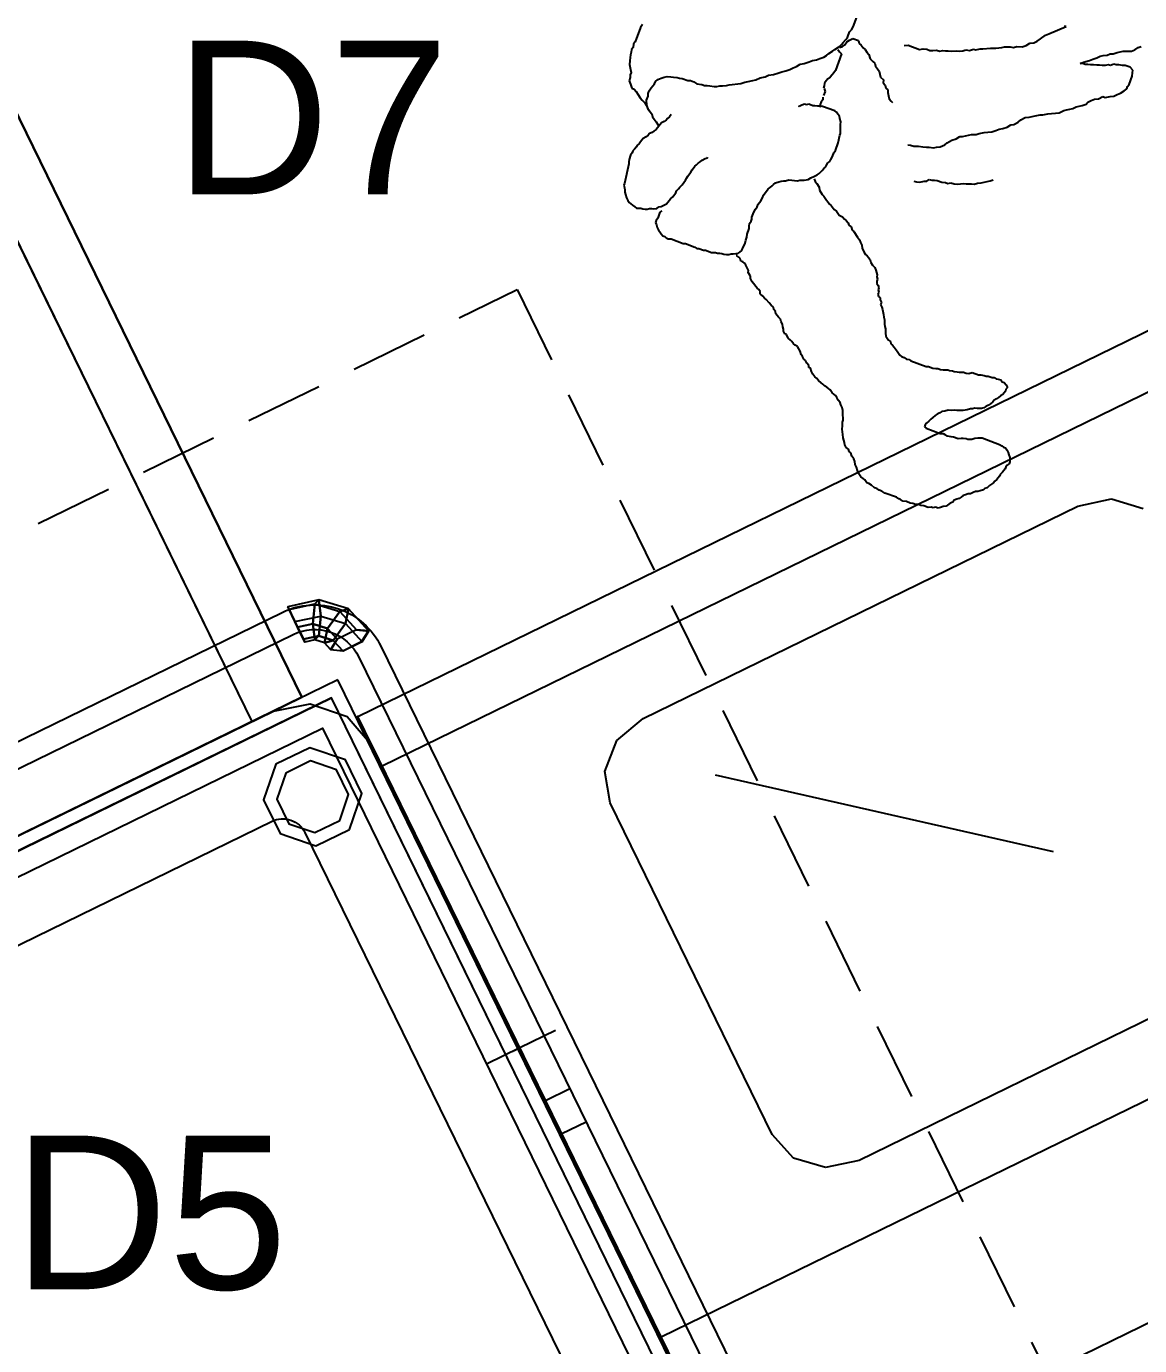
# Model space of a CAD drawing. Header units: millimetres. Extents: x 9159 to 17971, y 10368 to 13314.
# Drawn here: x 14024.6 to 14115, y 11814.9 to 11922.2 of the extents above; entities that cross this region are included whole.
import ezdxf
from ezdxf.enums import TextEntityAlignment as Align

# ---------------------------------------------------------------- set-up
doc = ezdxf.new("R2010")
doc.units = ezdxf.units.MM
doc.header["$LTSCALE"] = 5
doc.linetypes.add('DASHED', pattern=[19.05, 12.7, -6.35])
for name, color, linetype in [('200-EquipBorder-2d', 9, 'Continuous'), ('200-EquipID-2d', 7, 'Continuous'), ('200-EquipInternal-2d', 252, 'Continuous'), ('200-EquipSteel-3d', 9, 'Continuous'), ('600-User-2D', 7, 'Continuous')]:
    doc.layers.add(name, color=color, linetype=linetype)
doc.layers.add('200-InsPoint-3D', color=3, linetype='Continuous', plot=False)
doc.layers.add('fusya-hatch', color=230, linetype='Continuous', lineweight=0)
doc.styles.add('Arial', font='arial.ttf')
doc.styles.add('ROMANS', font='micross.ttf')

# ---------------------------------------------------------------- blocks, each defined once
blk = doc.blocks.new('NHT8')
at = {"layer": '200-EquipBorder-2d'}
blk.add_lwpolyline([(606.9, -756), (58.1, -756), (28.8, -748.2), (6.3, -725.7), (-1.5, -696.4), (-1.5, 0), (666.5, 0), (666.5, -696.4), (658.7, -725.7), (636.2, -748.2)], close=True, dxfattribs=at)
at = {"layer": '200-EquipInternal-2d'}
for p, q in [((-23.5, -344.2), (-1.5, -344.2)), ((-23.5, -374.2), (-1.5, -374.2)), ((-1.5, -422), (28.5, -422))]:
    blk.add_line(p, q, dxfattribs=at)
blk.add_lwpolyline([(28.5, -80), (636.5, -80), (636.5, -726), (28.5, -726)], close=True, dxfattribs=at)
for points in [[(666.5, -89), (708.5, -89), (708.5, -765, -0.414214), (648.5, -825), (16.5, -825, -0.414214), (-43.5, -765), (-43.5, -89), (-1.5, -89)], [(666.5, -109), (688.5, -109), (688.5, -765, -0.414214), (648.5, -805), (16.5, -805, -0.414214), (-23.5, -765), (-23.5, -109), (-1.5, -109)]]:
    blk.add_lwpolyline(points, format="xyb", dxfattribs=at)
blk.add_lwpolyline([(98.5, -150), (566.5, -150, -0.414214), (586.5, -170), (586.5, -656, -0.414214), (566.5, -676), (98.5, -676, -0.414214), (78.5, -656), (78.5, -170, -0.414214)], format="xyb", close=True, dxfattribs=at)
at = {"layer": '200-EquipSteel-3d'}
for p, q in [((0, -121, 835), (0, -756, 835)), ((11, -121, 857), (11, -745, 857)), ((11, -121, 200), (11, -745, 200)), ((11, -121, 1527), (11, -745, 1527)), ((11, -745, 857), (607, -745, 857)), ((11, -745, 1527), (607, -745, 1527)), ((0, -756, 835), (608.4, -756, 835))]:
    blk.add_line(p, q, dxfattribs=at)
at = {"layer": '200-EquipSteel-3d', "elevation": 140}
blk.add_lwpolyline([(44.7, -642.4), (23, -664.1), (23, -694.7), (44.7, -716.3), (75.3, -716.3), (97, -694.7), (97, -664.1), (75.3, -642.4)], close=True, dxfattribs=at)
at = {"layer": '200-EquipSteel-3d'}
blk.add_lwpolyline([(48.8, -652.4), (33, -668.2), (33, -690.5), (48.8, -706.3), (71.2, -706.3), (87, -690.5), (87, -668.2), (71.2, -652.4)], close=True, dxfattribs=at)
at = {"layer": '200-EquipSteel-3d', "extrusion": (-4.76985e-06, 0.937466, 0.348078), "elevation": -315.1}
blk.add_lwpolyline([(14.1, 1408.9), (5.5, 1393.9), (14.1, 1379), (31.4, 1379), (40, 1393.9), (31.4, 1408.9)], close=True, dxfattribs=at)
at = {"layer": '200-EquipSteel-3d', "extrusion": (1, 0, 0), "elevation": 10.5}
blk.add_lwpolyline([(-824.7, 1195.8), (-827.2, 1178.7), (-813.8, 1168), (-797.7, 1174.3), (-795.2, 1191.3), (-808.7, 1202.1)], close=True, dxfattribs=at)
at = {"layer": '200-EquipSteel-3d', "extrusion": (-1, 0, 0), "elevation": -10.5}
blk.add_lwpolyline([(824.7, 1195.8), (827.2, 1178.7), (813.8, 1168), (797.7, 1174.3), (795.2, 1191.3), (808.7, 1202.1)], close=True, dxfattribs=at)
at = {"layer": '200-EquipSteel-3d'}
for points, invisible_edges in [([(0, -696.4, 875), (668, -696.4, 875), (668, -121, 875), (0, -121, 875)], 15), ([(11, -695, 1549), (657, -695, 1549), (657, -121, 1549), (11, -121, 1549)], 1), ([(608.4, -756, 875), (668, -696.4, 875), (0, -696.4, 875), (0, -756, 875)], 15), ([(11, -695, 1549), (11, -745, 1549), (607, -745, 1549), (657, -695, 1549)], 15)]:
    blk.add_3dface(points, dxfattribs=dict(at, invisible_edges=invisible_edges))
for points in [[(607, -745, 200), (607, -745, 835), (11, -745, 835), (11, -745, 200)], [(-25.8, -794.3, 1175.7), (-31.4, -774.8, 1183.3), (-40, -780.3, 1197.2), (-33.2, -803.8, 1188)], [(-40, -780.3, 1197.2), (-33.2, -803.8, 1188), (-25.8, -805.2, 1203.4), (-31.4, -785.8, 1211.1)], [(-14.1, -774.8, 1183.3), (-10.8, -786.3, 1178.8), (-25.8, -794.3, 1175.7), (-31.4, -774.8, 1183.3)], [(-3.4, -787.7, 1194.3), (-10.8, -786.3, 1178.8), (-14.1, -774.8, 1183.3), (-5.5, -780.3, 1197.2)], [(-10.8, -797.2, 1206.6), (-14.1, -785.8, 1211.1), (-5.5, -780.3, 1197.2), (-3.4, -787.7, 1194.3)], [(-25.8, -805.2, 1203.4), (-31.4, -785.8, 1211.1), (-14.1, -785.8, 1211.1), (-10.8, -797.2, 1206.6)], [(-10.8, -786.3, 1178.8), (-1.8, -794.7, 1175.5), (-10.4, -808.5, 1170), (-25.8, -794.3, 1175.7)], [(2.5, -793.2, 1192.1), (-1.8, -794.7, 1175.5), (-10.8, -786.3, 1178.8), (-3.4, -787.7, 1194.3)], [(-1.8, -805.6, 1203.3), (-10.8, -797.2, 1206.6), (-3.4, -787.7, 1194.3), (2.5, -793.2, 1192.1)], [(10.5, -808.7, 1202.1), (-1.8, -805.6, 1203.3), (2.5, -793.2, 1192.1), (10.5, -795.2, 1191.3)], [(10.5, -795.2, 1191.3), (10.5, -797.7, 1174.3), (-1.8, -794.7, 1175.5), (2.5, -793.2, 1192.1)], [(-10.4, -808.5, 1170), (-25.8, -794.3, 1175.7), (-33.2, -803.8, 1188), (-14.8, -821, 1181.2)], [(-33.2, -803.8, 1188), (-14.8, -821, 1181.2), (-10.4, -819.5, 1197.8), (-25.8, -805.2, 1203.4)], [(-10.4, -819.5, 1197.8), (-25.8, -805.2, 1203.4), (-10.8, -797.2, 1206.6), (-1.8, -805.6, 1203.3)], [(-1.8, -794.7, 1175.5), (10.5, -797.7, 1174.3), (10.5, -813.8, 1168), (-10.4, -808.5, 1170)], [(10.5, -813.8, 1168), (-10.4, -808.5, 1170), (-14.8, -821, 1181.2), (10.5, -827.2, 1178.7)], [(10.5, -824.7, 1195.8), (-10.4, -819.5, 1197.8), (-1.8, -805.6, 1203.3), (10.5, -808.7, 1202.1)], [(-14.8, -821, 1181.2), (10.5, -827.2, 1178.7), (10.5, -824.7, 1195.8), (-10.4, -819.5, 1197.8)]]:
    blk.add_3dface(points, dxfattribs=at)
blk = doc.blocks.new('attrib')
at = {"layer": '200-EquipID-2d', "style": 'Arial'}
blk.add_attdef('POS', text='', height=2.5, dxfattribs=at).set_placement((0, 0, -1), align=Align.MIDDLE)
at = {"layer": '200-EquipID-2d', "style": 'ROMANS', "flags": 1}
for tag, p in [('ZONA', (0, -4.905, -2)), ('EQUIPMENTDATA', (0, -7.89, -2)), ('LONGDESCR', (0, -11.302, -2)), ('EQUIPMENTCONN', (0, -14.714, -2)), ('ACCESSORYDATA', (0, -18.552, -2)), ('ACCESSORYCONN', (0, -21.857, -2))]:
    blk.add_attdef(tag, text='', height=2.5, dxfattribs=at).set_placement(p, align=Align.CENTER)
blk = doc.blocks.new('BHHLU06')
at = {"layer": '200-EquipBorder-2d'}
blk.add_lwpolyline([(0, -300), (-600, -300), (-600, 300), (0, 300)], close=True, dxfattribs=at)
at = {"layer": '200-EquipInternal-2d'}
blk.add_line((-30, 0), (0, 0), dxfattribs=at)
blk.add_lwpolyline([(0, 255), (-555, 255), (-555, -255), (0, -255)], dxfattribs=at)
blk.add_point((-600, 300), dxfattribs=at)
at = {"layer": '200-EquipSteel-3d'}
for p, q in [((0, 255, 875), (-555, 255, 875)), ((0, -255, 875), (-555, -255, 875))]:
    blk.add_line(p, q, dxfattribs=at)
at = {"layer": '200-EquipSteel-3d', "elevation": 20}
for points in [[(-504.1, 255.2), (-494.5, 248.2), (-490.9, 237), (-494.5, 225.8), (-504.1, 218.8), (-515.9, 218.8), (-525.5, 225.8), (-529.1, 237), (-525.5, 248.2), (-515.9, 255.2)], [(-504.1, -216.8), (-494.5, -223.8), (-490.9, -235), (-494.5, -246.2), (-504.1, -253.2), (-515.9, -253.2), (-525.5, -246.2), (-529.1, -235), (-525.5, -223.8), (-515.9, -216.8)]]:
    blk.add_lwpolyline(points, close=True, dxfattribs=at)
at = {"layer": '200-EquipSteel-3d'}
for points in [[(-501.3, 252), (-492.7, 237), (-501.3, 222), (-518.7, 222), (-527.3, 237), (-518.7, 252)], [(-501.3, -220), (-492.7, -235), (-501.3, -250), (-518.7, -250), (-527.3, -235), (-518.7, -220)]]:
    blk.add_lwpolyline(points, close=True, dxfattribs=at)
for points, invisible_edges in [([(0, 255, 910), (-555, 255, 910), (-600, 300, 910), (0, 300, 910)], 2), ([(-600, -300, 910), (-600, 300, 910), (-555, 255, 910), (-555, -255, 910)], 15), ([(-600, -300, 910), (-600, -300, 850), (-600, 300, 850), (-600, 300, 910)], 4), ([(0, 255, 875), (0, 255, 910), (0, 300, 910), (0, 300, 850)], 12), ([(0, 300, 850), (0, -300, 850), (0, -255, 875), (0, 255, 875)], 10), ([(-555, -255, 875), (-555, 255, 875), (0, 255, 875), (0, -255, 875)], 15), ([(0, -300, 910), (-600, -300, 910), (-555, -255, 910), (0, -255, 910)], 2), ([(0, -300, 850), (0, -300, 910), (0, -255, 910), (0, -255, 875)], 8)]:
    blk.add_3dface(points, dxfattribs=dict(at, invisible_edges=invisible_edges))
for points in [[(0, 300, 850), (0, 300, 910), (-600, 300, 910), (-600, 300, 850)], [(-555, 255, 910), (-555, 255, 875), (-555, -255, 875), (-555, -255, 910)], [(0, -300, 850), (0, -300, 910), (-600, -300, 910), (-600, -300, 850)]]:
    blk.add_3dface(points, dxfattribs=at)
at = {"layer": '200-InsPoint-3D'}
for p in [(0, 300), (-600, -300), (0, -300)]:
    blk.add_point(p, dxfattribs=at)
at = {"layer": '200-InsPoint-3D', "flags": 9}
blk.add_attdef('DISTANG', (0, 0), '', height=1, dxfattribs=at)
at = {"layer": '200-EquipSteel-3d'}
mesh = blk.add_polymesh((6, 3), dxfattribs=at)
for k, corner in enumerate([(-530, 217, 850), (-530, 217, 80), (-530, 217, 80), (-490, 217, 850), (-490, 217, 80), (-490, 217, 80), (-490, 257, 850), (-490, 257, 80), (-490, 217, 80), (-530, 257, 850), (-530, 257, 80), (-530, 217, 80), (-530, 257, 850), (-530, 257, 850), (-530, 217, 850), (-490, 257, 850), (-490, 257, 850), (-490, 217, 850)]):
    mesh.set_mesh_vertex(divmod(k, 3), corner)
mesh = blk.add_polymesh((6, 3), dxfattribs=at)
for k, corner in enumerate([(-530, -255, 850), (-530, -255, 80), (-530, -255, 80), (-490, -255, 850), (-490, -255, 80), (-490, -255, 80), (-490, -215, 850), (-490, -215, 80), (-490, -255, 80), (-530, -215, 850), (-530, -215, 80), (-530, -255, 80), (-530, -215, 850), (-530, -215, 850), (-530, -255, 850), (-490, -215, 850), (-490, -215, 850), (-490, -255, 850)]):
    mesh.set_mesh_vertex(divmod(k, 3), corner)
blk = doc.blocks.new('CUOCO')
at = {"layer": '600-User-2D'}
for p, q in [((-33.9, 4.31), (-34.34, 3.13)), ((-33.74, 4.55), (-33.9, 4.31)), ((-16.76, 4.11), (-16.6, 4.35)), ((-16.6, 4.35), (-16.31, 5.14)), ((-0.7, 3.79), (0.71, 4.39)), ((0.71, 4.39), (0.55, 4.37)), ((-17.43, 3.09), (-17.2, 3.31)), ((-17.2, 3.31), (-17.07, 3.48)), ((-17.12, 3.13), (-16.92, 3.28)), ((-17.07, 3.48), (-16.9, 3.94)), ((-16.92, 3.28), (-16.65, 3.4)), ((-16.9, 3.94), (-16.76, 4.11)), ((-16.65, 3.4), (-16.19, 3.23)), ((-16.19, 3.23), (-16.13, 2.99)), ((-1.67, 3.18), (-1.38, 3.37)), ((-1.38, 3.37), (-0.97, 3.67)), ((-0.97, 3.67), (-0.7, 3.79)), ((-34.65, 2.28), (-34.72, 2.08)), ((-34.64, 2.5), (-34.65, 2.28)), ((-34.5, 2.67), (-34.64, 2.5)), ((-34.47, 2.96), (-34.5, 2.67)), ((-34.34, 3.13), (-34.47, 2.96)), ((-18.79, 2.03), (-18.59, 2.18)), ((-18.59, 2.18), (-18.29, 2.37)), ((-18.29, 2.37), (-18.09, 2.52)), ((-18.09, 2.52), (-17.8, 2.71)), ((-17.55, 2.17), (-18.06, 0.79)), ((-17.87, 2.51), (-17.72, 2.31)), ((-17.8, 2.71), (-17.57, 2.92)), ((-17.73, 2.68), (-17.49, 2.74)), ((-17.72, 2.31), (-17.55, 2.17)), ((-17.57, 2.92), (-17.43, 3.09)), ((-17.49, 2.74), (-17.28, 2.89)), ((-17.28, 2.89), (-17.12, 3.13)), ((-16.13, 2.99), (-15.96, 2.85)), ((-15.96, 2.85), (-15.81, 2.65)), ((-15.81, 2.65), (-15.63, 2.51)), ((-15.63, 2.51), (-15.49, 2.3)), ((-15.49, 2.3), (-15.34, 2.1)), ((-12.46, 2.83), (-12.15, 2.86)), ((-12.15, 2.86), (-11.23, 2.52)), ((-11.23, 2.52), (-10.92, 2.56)), ((-10.92, 2.56), (-10.63, 2.53)), ((-10.63, 2.53), (-10.37, 2.43)), ((-10.37, 2.43), (-10.15, 2.42)), ((-10.15, 2.42), (-9.84, 2.46)), ((-9.84, 2.46), (-9.58, 2.36)), ((-9.58, 2.36), (-9.33, 2.42)), ((-9.33, 2.42), (-9.11, 2.41)), ((-9.11, 2.41), (-8.89, 2.41)), ((-8.89, 2.41), (-8.6, 2.38)), ((-8.6, 2.38), (-8.23, 2.39)), ((-8.23, 2.39), (-7.94, 2.36)), ((-7.94, 2.36), (-7.69, 2.41)), ((-7.69, 2.41), (-7.45, 2.47)), ((-7.45, 2.47), (-7.16, 2.44)), ((-7.16, 2.44), (-6.83, 2.54)), ((-6.83, 2.54), (-6.63, 2.47)), ((-6.63, 2.47), (-6.29, 2.57)), ((-6.29, 2.57), (-6.07, 2.56)), ((-6.07, 2.56), (-5.45, 2.63)), ((-5.45, 2.63), (-5.23, 2.63)), ((-5.23, 2.63), (-5.01, 2.62)), ((-5.01, 2.62), (-4.54, 2.67)), ((-4.54, 2.67), (-4.3, 2.73)), ((-4.3, 2.73), (-4.08, 2.72)), ((-4.08, 2.72), (-3.86, 2.72)), ((-3.86, 2.72), (-3.57, 2.68)), ((-3.57, 2.68), (-3.32, 2.74)), ((-3.32, 2.74), (-2.88, 2.73)), ((-2.88, 2.73), (-2.55, 2.83)), ((-2.55, 2.83), (-2.25, 3.02)), ((-2.25, 3.02), (-1.94, 3.05)), ((-1.94, 3.05), (-1.67, 3.18)), ((4.02, 2.05), (4.29, 2.17)), ((4.29, 2.17), (4.51, 2.17)), ((4.51, 2.17), (4.85, 2.27)), ((4.85, 2.27), (5.09, 2.33)), ((5.09, 2.33), (5.34, 2.38)), ((5.34, 2.38), (5.56, 2.38)), ((5.56, 2.38), (5.78, 2.37)), ((5.78, 2.37), (6, 2.36)), ((6, 2.36), (6.27, 2.49)), ((6.27, 2.49), (6.56, 2.68)), ((6.56, 2.68), (6.81, 2.74)), ((-34.76, 1.58), (-34.79, 1.29)), ((-34.79, 1.29), (-34.71, 0.89)), ((-34.73, 1.86), (-34.76, 1.58)), ((-34.72, 2.08), (-34.73, 1.86)), ((-21.48, 1.01), (-21.21, 1.13)), ((-21.21, 1.13), (-20.92, 1.32)), ((-20.92, 1.32), (-20.6, 1.36)), ((-20.6, 1.36), (-20.18, 1.5)), ((-20.18, 1.5), (-19.91, 1.62)), ((-19.91, 1.62), (-19.6, 1.66)), ((-19.6, 1.66), (-19.33, 1.78)), ((-19.33, 1.78), (-19, 1.88)), ((-19, 1.88), (-18.79, 2.03)), ((-15.34, 2.1), (-15.24, 1.76)), ((-15.24, 1.76), (-15.02, 1.54)), ((-15.02, 1.54), (-14.85, 1.4)), ((-14.85, 1.4), (-14.79, 1.15)), ((-14.79, 1.15), (-14.64, 0.95)), ((1.83, 1.37), (2.1, 1.49)), ((2.05, 1.36), (1.83, 1.37)), ((2.25, 1.29), (2.05, 1.36)), ((2.1, 1.49), (2.59, 1.61)), ((2.47, 1.28), (2.25, 1.29)), ((2.69, 1.27), (2.47, 1.28)), ((2.59, 1.61), (2.86, 1.73)), ((2.91, 1.27), (2.69, 1.27)), ((2.86, 1.73), (3.2, 1.83)), ((3.2, 1.23), (2.91, 1.27)), ((3.2, 1.83), (3.47, 1.96)), ((3.42, 1.23), (3.2, 1.23)), ((3.64, 1.22), (3.42, 1.23)), ((3.47, 1.96), (3.71, 2.02)), ((3.86, 1.21), (3.64, 1.22)), ((3.71, 2.02), (4.02, 2.05)), ((4.11, 1.27), (3.86, 1.21)), ((4.31, 1.2), (4.11, 1.27)), ((4.58, 1.32), (4.31, 1.2)), ((4.77, 1.25), (4.58, 1.32)), ((4.99, 1.25), (4.77, 1.25)), ((5.28, 1.21), (4.99, 1.25)), ((5.5, 1.21), (5.28, 1.21)), ((5.9, 1.06), (5.5, 1.21)), ((-34.73, 0.23), (-34.83, -0.04)), ((-34.66, 0.64), (-34.73, 0.45)), ((-34.73, 0.45), (-34.73, 0.23)), ((-34.71, 0.89), (-34.66, 0.64)), ((-32.69, -0.08), (-32.48, 0.07)), ((-32.48, 0.07), (-32.21, 0.19)), ((-32.21, 0.19), (-31.97, 0.25)), ((-31.97, 0.25), (-31.72, 0.31)), ((-31.72, 0.31), (-31.44, 0.28)), ((-31.44, 0.28), (-31.22, 0.27)), ((-31.22, 0.27), (-30.93, 0.24)), ((-30.93, 0.24), (-30.73, 0.17)), ((-30.73, 0.17), (-30.51, 0.16)), ((-30.51, 0.16), (-30.05, -0.01)), ((-24.76, -0.02), (-24.52, 0.04)), ((-24.52, 0.04), (-24.16, 0.21)), ((-24.16, 0.21), (-23.76, 0.28)), ((-23.76, 0.28), (-23.49, 0.41)), ((-23.49, 0.41), (-23.09, 0.48)), ((-23.09, 0.48), (-22.75, 0.58)), ((-22.75, 0.58), (-22.42, 0.68)), ((-22.42, 0.68), (-22.08, 0.78)), ((-22.08, 0.78), (-21.75, 0.88)), ((-21.75, 0.88), (-21.48, 1.01)), ((-18.67, 0.12), (-18.81, -0.05)), ((-18.47, 0.27), (-18.67, 0.12)), ((-18.33, 0.45), (-18.47, 0.27)), ((-18.19, 0.62), (-18.33, 0.45)), ((-18.06, 0.79), (-18.19, 0.62)), ((-14.64, 0.95), (-14.49, 0.75)), ((-14.49, 0.75), (-14.44, 0.5)), ((-14.44, 0.5), (-14.38, 0.26)), ((-14.38, 0.26), (-14.16, 0.03)), ((-14.16, 0.03), (-14.17, -0.19)), ((5.83, -0.33), (6.07, 0.33)), ((6.11, 0.83), (5.9, 1.06)), ((6.07, 0.33), (6.1, 0.61)), ((6.1, 0.61), (6.11, 0.83)), ((-34.83, -0.04), (-34.71, -0.3)), ((-34.71, -0.3), (-34.61, -0.64)), ((-34.61, -0.64), (-34.41, -0.71)), ((-34.41, -0.71), (-34.26, -0.92)), ((-34.26, -0.92), (-34.11, -1.12)), ((-33.28, -1.28), (-33.27, -1.06)), ((-33.27, -1.06), (-33.2, -0.86)), ((-33.2, -0.86), (-33.03, -0.62)), ((-33.03, -0.62), (-32.9, -0.45)), ((-32.9, -0.45), (-32.76, -0.28)), ((-32.76, -0.28), (-32.69, -0.08)), ((-30.05, -0.01), (-29.83, -0.01)), ((-29.83, -0.01), (-29.57, -0.11)), ((-29.57, -0.11), (-29.33, -0.27)), ((-29.33, -0.27), (-28.91, -0.35)), ((-28.91, -0.35), (-28.71, -0.43)), ((-28.71, -0.43), (-28.49, -0.43)), ((-28.49, -0.43), (-28.27, -0.44)), ((-28.27, -0.44), (-27.92, -0.49)), ((-27.92, -0.49), (-27.7, -0.5)), ((-27.7, -0.5), (-27.45, -0.44)), ((-27.45, -0.44), (-27.23, -0.45)), ((-27.23, -0.45), (-26.92, -0.41)), ((-26.92, -0.41), (-26.68, -0.36)), ((-26.68, -0.36), (-25.74, -0.25)), ((-25.74, -0.25), (-25.41, -0.15)), ((-25.41, -0.15), (-25.16, -0.09)), ((-25.16, -0.09), (-24.76, -0.02)), ((-18.96, -0.44), (-19.03, -0.64)), ((-18.9, -0.91), (-19.02, -1.24)), ((-18.95, -0.22), (-18.96, -0.44)), ((-18.96, -0.66), (-18.9, -0.91)), ((-18.81, -0.05), (-18.95, -0.22)), ((-14.17, -0.19), (-14.02, -0.4)), ((-14.02, -0.4), (-13.96, -0.64)), ((-13.96, -0.64), (-13.79, -0.78)), ((-13.79, -0.78), (-13.8, -1)), ((-13.8, -1), (-13.74, -1.25)), ((4.85, -1.16), (5.12, -1.04)), ((5.12, -1.04), (5.42, -0.85)), ((5.42, -0.85), (5.62, -0.7)), ((5.62, -0.7), (5.69, -0.5)), ((5.69, -0.5), (5.83, -0.33)), ((-34.11, -1.12), (-33.92, -1.41)), ((-33.92, -1.41), (-33.77, -1.62)), ((-33.77, -1.62), (-33.56, -1.84)), ((-33.56, -1.84), (-33.41, -2.05)), ((-33.41, -2.05), (-33.29, -2.32)), ((-33.4, -1.61), (-33.28, -1.28)), ((-33.39, -1.98), (-33.4, -1.61)), ((-33.29, -2.32), (-33.39, -1.98)), ((-21, -2.13), (-21.05, -2.11)), ((-20.78, -2.03), (-21, -2.13)), ((-20.57, -1.93), (-20.78, -2.03)), ((-20.41, -1.99), (-20.57, -1.93)), ((-20.22, -1.94), (-20.41, -1.99)), ((-19.9, -2.06), (-20.22, -1.94)), ((-19.73, -2.06), (-19.9, -2.06)), ((-19.5, -2.09), (-19.73, -2.06)), ((-19.27, -2.11), (-19.5, -2.09)), ((-19.29, -1.96), (-19.3, -2.18)), ((-19.3, -2.18), (-19.27, -2.11)), ((-19.22, -1.76), (-19.29, -1.96)), ((-19.1, -2.12), (-19.27, -2.11)), ((-19.08, -1.59), (-19.22, -1.76)), ((-18.11, -2.48), (-19.1, -2.12)), ((-19.07, -1.37), (-19.08, -1.59)), ((-13.74, -1.25), (-13.68, -1.49)), ((-13.68, -1.49), (-13.53, -1.69)), ((-13.53, -1.69), (-13.42, -1.81)), ((1.5, -2.16), (1.75, -2.1)), ((1.75, -2.1), (1.99, -2.05)), ((1.99, -2.05), (2.33, -1.95)), ((2.33, -1.95), (2.47, -1.77)), ((2.47, -1.77), (2.74, -1.65)), ((2.74, -1.65), (3.01, -1.52)), ((3.01, -1.52), (3.32, -1.49)), ((3.32, -1.49), (3.68, -1.32)), ((3.68, -1.32), (3.87, -1.4)), ((3.87, -1.4), (4.27, -1.32)), ((4.27, -1.32), (4.58, -1.29)), ((4.58, -1.29), (4.85, -1.16)), ((-33.29, -2.32), (-33.14, -2.52)), ((-33.14, -2.52), (-33.29, -2.32)), ((-33.14, -2.52), (-32.99, -2.73)), ((-32.99, -2.73), (-32.93, -2.97)), ((-32.93, -2.97), (-32.78, -3.17)), ((-32.78, -3.17), (-32.63, -3.38)), ((-31.71, -3.09), (-31.82, -3.23)), ((-31.55, -2.98), (-31.71, -3.09)), ((-31.42, -2.79), (-31.55, -2.98)), ((-17.97, -2.59), (-18.11, -2.48)), ((-17.85, -2.75), (-17.97, -2.59)), ((-17.73, -2.92), (-17.85, -2.75)), ((-17.69, -3.11), (-17.73, -2.92)), ((-17.61, -3.38), (-17.69, -3.11)), ((-3.2, -3.41), (-2.98, -3.2)), ((-2.98, -3.2), (-2.62, -3.03)), ((-2.62, -3.03), (-2.31, -3)), ((-2.31, -3), (-2.06, -2.94)), ((-2.06, -2.94), (-1.82, -2.88)), ((-1.82, -2.88), (-1.42, -2.8)), ((-1.42, -2.8), (-1.19, -2.81)), ((-1.19, -2.81), (-0.79, -2.73)), ((-0.79, -2.73), (-0.48, -2.7)), ((-0.48, -2.7), (-0.17, -2.66)), ((-0.17, -2.66), (0.14, -2.63)), ((0.14, -2.63), (0.5, -2.46)), ((0.5, -2.46), (0.74, -2.4)), ((0.74, -2.4), (0.99, -2.35)), ((0.99, -2.35), (1.23, -2.29)), ((1.23, -2.29), (1.5, -2.16)), ((-32.96, -4.23), (-33.17, -4.33)), ((-32.79, -4.11), (-32.96, -4.23)), ((-32.63, -4), (-32.79, -4.11)), ((-32.63, -3.38), (-32.48, -3.58)), ((-32.52, -3.86), (-32.63, -4)), ((-32.41, -3.72), (-32.52, -3.86)), ((-32.48, -3.58), (-32.44, -3.67)), ((-32.3, -3.59), (-32.41, -3.72)), ((-32.19, -3.45), (-32.3, -3.59)), ((-31.98, -3.35), (-32.19, -3.45)), ((-31.82, -3.23), (-31.98, -3.35)), ((-17.65, -4.13), (-17.64, -3.78)), ((-17.65, -4.31), (-17.65, -4.13)), ((-17.64, -3.78), (-17.63, -3.6)), ((-17.63, -3.6), (-17.61, -3.38)), ((-6.37, -4.33), (-5.97, -4.25)), ((-5.97, -4.25), (-5.66, -4.22)), ((-5.66, -4.22), (-5.35, -4.18)), ((-5.35, -4.18), (-5.02, -4.08)), ((-5.02, -4.08), (-4.75, -3.96)), ((-4.75, -3.96), (-4.44, -3.92)), ((-4.44, -3.92), (-4.1, -3.82)), ((-4.1, -3.82), (-3.81, -3.63)), ((-3.81, -3.63), (-3.56, -3.58)), ((-3.56, -3.58), (-3.2, -3.41)), ((-34.16, -5.27), (-34.22, -5.42)), ((-34, -5.15), (-34.16, -5.27)), ((-33.89, -5.01), (-34, -5.15)), ((-33.78, -4.87), (-33.89, -5.01)), ((-33.67, -4.74), (-33.78, -4.87)), ((-33.44, -4.59), (-33.67, -4.74)), ((-33.28, -4.47), (-33.44, -4.59)), ((-33.17, -4.33), (-33.28, -4.47)), ((-18.05, -5.7), (-17.82, -5.07)), ((-17.82, -5.07), (-17.79, -4.85)), ((-17.79, -4.85), (-17.74, -4.69)), ((-17.74, -4.69), (-17.71, -4.46)), ((-17.71, -4.46), (-17.65, -4.31)), ((-12.16, -5.25), (-11.94, -5.26)), ((-11.94, -5.26), (-11.67, -5.36)), ((-11.67, -5.36), (-11.3, -5.35)), ((-11.3, -5.35), (-10.94, -5.4)), ((-9.53, -5.4), (-9.17, -5.24)), ((-9.17, -5.24), (-8.96, -5.09)), ((-8.96, -5.09), (-8.58, -4.86)), ((-8.58, -4.86), (-8.25, -4.76)), ((-8.25, -4.76), (-7.95, -4.57)), ((-7.95, -4.57), (-7.73, -4.57)), ((-7.73, -4.57), (-7.49, -4.51)), ((-7.49, -4.51), (-7.24, -4.46)), ((-7.24, -4.46), (-7, -4.4)), ((-7, -4.4), (-6.62, -4.39)), ((-6.62, -4.39), (-6.37, -4.33)), ((-34.7, -6.08), (-34.83, -6.44)), ((-34.57, -5.89), (-34.7, -6.08)), ((-34.51, -5.73), (-34.57, -5.89)), ((-34.4, -5.59), (-34.51, -5.73)), ((-34.22, -5.42), (-34.4, -5.59)), ((-28.88, -6.5), (-28.65, -6.35)), ((-28.65, -6.35), (-28.45, -6.3)), ((-28.45, -6.3), (-28.43, -6.25)), ((-18.44, -6.44), (-18.29, -6.2)), ((-18.29, -6.2), (-18.18, -5.89)), ((-18.18, -5.89), (-18.05, -5.7)), ((-10.94, -5.4), (-10.66, -5.43)), ((-10.66, -5.43), (-10.44, -5.44)), ((-10.44, -5.44), (-10.08, -5.5)), ((-10.08, -5.5), (-9.84, -5.44)), ((-9.84, -5.44), (-9.53, -5.4)), ((-34.84, -6.79), (-35.19, -8.38)), ((-34.83, -6.44), (-34.84, -6.62)), ((-34.84, -6.62), (-34.84, -6.79)), ((-29.93, -7.59), (-29.82, -7.46)), ((-29.82, -7.46), (-29.69, -7.27)), ((-29.69, -7.27), (-29.47, -6.99)), ((-29.47, -6.99), (-29.36, -6.86)), ((-29.36, -6.86), (-29.2, -6.74)), ((-29.2, -6.74), (-29.04, -6.62)), ((-29.04, -6.62), (-28.88, -6.5)), ((-19.39, -7.57), (-19.23, -7.45)), ((-19.23, -7.45), (-19.12, -7.32)), ((-19.12, -7.32), (-19.01, -7.18)), ((-19.01, -7.18), (-18.85, -7.06)), ((-18.85, -7.06), (-18.79, -6.9)), ((-18.79, -6.9), (-18.66, -6.72)), ((-18.66, -6.72), (-18.5, -6.6)), ((-18.5, -6.6), (-18.44, -6.44)), ((-35.19, -8.38), (-35.25, -8.53)), ((-35.25, -8.53), (-35.2, -8.73)), ((-30.69, -8.68), (-30.5, -8.51)), ((-30.5, -8.51), (-30.38, -8.32)), ((-30.38, -8.32), (-30.25, -8.13)), ((-30.25, -8.13), (-30.12, -7.94)), ((-30.12, -7.94), (-30.06, -7.78)), ((-30.06, -7.78), (-29.93, -7.59)), ((-23.2, -8.59), (-23.09, -8.46)), ((-23.09, -8.46), (-22.93, -8.34)), ((-22.93, -8.34), (-22.66, -8.26)), ((-22.66, -8.26), (-22.47, -8.21)), ((-22.47, -8.21), (-22.27, -8.17)), ((-22.27, -8.17), (-22.1, -8.17)), ((-22.1, -8.17), (-21.83, -8.09)), ((-21.83, -8.09), (-21.6, -8.12)), ((-21.6, -8.12), (-21.37, -8.14)), ((-21.37, -8.14), (-21.15, -8.17)), ((-21.15, -8.17), (-20.95, -8.12)), ((-20.95, -8.12), (-20.78, -8.12)), ((-20.78, -8.12), (-20.6, -8.13)), ((-20.6, -8.13), (-20.28, -8.07)), ((-20.28, -8.07), (-20.05, -7.92)), ((-20.05, -7.92), (-19.76, -7.79)), ((-19.79, -8.01), (-19.69, -8.23)), ((-19.76, -7.79), (-19.55, -7.69)), ((-19.69, -8.23), (-19.57, -8.39)), ((-19.57, -8.39), (-19.39, -8.69)), ((-19.55, -7.69), (-19.39, -7.57)), ((-11.67, -8.19), (-11.47, -8.26)), ((-11.47, -8.26), (-11.19, -8.29)), ((-11.19, -8.29), (-10.85, -8.19)), ((-10.85, -8.19), (-10.63, -8.2)), ((-10.63, -8.2), (-10.43, -8.05)), ((-10.43, -8.05), (-10.23, -8.12)), ((-10.23, -8.12), (-10.01, -8.13)), ((-10.01, -8.13), (-9.79, -8.14)), ((-9.79, -8.14), (-9.4, -8.28)), ((-9.4, -8.28), (-9.11, -8.31)), ((-9.11, -8.31), (-8.91, -8.39)), ((-8.91, -8.39), (-8.67, -8.33)), ((-8.67, -8.33), (-8.4, -8.42)), ((-8.4, -8.42), (-8.12, -8.45)), ((-8.12, -8.45), (-7.65, -8.4)), ((-7.65, -8.4), (-7.43, -8.41)), ((-7.43, -8.41), (-7.21, -8.42)), ((-7.21, -8.42), (-6.99, -8.42)), ((-6.99, -8.42), (-6.77, -8.43)), ((-6.77, -8.43), (-6.52, -8.37)), ((-6.52, -8.37), (-6.21, -8.34)), ((-6.21, -8.34), (-5.97, -8.28)), ((-5.97, -8.28), (-5.72, -8.22)), ((-5.72, -8.22), (-5.48, -8.16)), ((-5.48, -8.16), (-5.23, -8.1)), ((-35.2, -8.73), (-35.16, -8.92)), ((-35.16, -8.92), (-35.16, -9.1)), ((-35.16, -9.1), (-35.11, -9.29)), ((-35.11, -9.29), (-35.03, -9.56)), ((-35.03, -9.56), (-34.94, -9.77)), ((-31.56, -9.77), (-31.45, -9.64)), ((-31.45, -9.64), (-31.27, -9.47)), ((-31.27, -9.47), (-31.14, -9.28)), ((-31.14, -9.28), (-31.03, -9.14)), ((-31.03, -9.14), (-30.98, -8.98)), ((-30.98, -8.98), (-30.8, -8.81)), ((-30.8, -8.81), (-30.69, -8.68)), ((-24.11, -9.79), (-23.97, -9.55)), ((-23.97, -9.55), (-23.89, -9.34)), ((-23.89, -9.34), (-23.76, -9.16)), ((-23.76, -9.16), (-23.65, -9.02)), ((-23.65, -9.02), (-23.52, -8.83)), ((-23.52, -8.83), (-23.36, -8.71)), ((-23.36, -8.71), (-23.2, -8.59)), ((-19.39, -8.69), (-19.36, -8.94)), ((-19.36, -8.94), (-19.12, -9.27)), ((-19.12, -9.27), (-19.01, -9.43)), ((-19.01, -9.43), (-18.89, -9.59)), ((-18.89, -9.59), (-18.77, -9.75)), ((-34.94, -9.77), (-34.82, -9.94)), ((-34.82, -9.94), (-34.68, -10.05)), ((-34.68, -10.05), (-34.54, -10.15)), ((-34.54, -10.15), (-34.35, -10.28)), ((-34.35, -10.28), (-34.22, -10.39)), ((-34.22, -10.39), (-34.04, -10.4)), ((-34.04, -10.4), (-33.87, -10.4)), ((-33.87, -10.4), (-33.71, -10.46)), ((-33.71, -10.46), (-33.53, -10.47)), ((-33.53, -10.47), (-33.36, -10.47)), ((-33.36, -10.47), (-33.16, -10.43)), ((-33.16, -10.43), (-32.99, -10.43)), ((-32.99, -10.43), (-32.81, -10.44)), ((-32.81, -10.44), (-32.57, -10.41)), ((-32.57, -10.41), (-32.4, -10.29)), ((-32.4, -10.29), (-32.21, -10.25)), ((-32.17, -10.62), (-32.33, -10.73)), ((-32.21, -10.25), (-32, -10.15)), ((-32, -10.15), (-31.78, -10.05)), ((-31.78, -10.05), (-31.67, -9.91)), ((-31.67, -9.91), (-31.56, -9.77)), ((-24.84, -11.12), (-24.69, -10.71)), ((-24.69, -10.71), (-24.54, -10.47)), ((-24.54, -10.47), (-24.41, -10.28)), ((-24.41, -10.28), (-24.33, -10.07)), ((-24.33, -10.07), (-24.22, -9.93)), ((-24.22, -9.93), (-24.11, -9.79)), ((-18.77, -9.75), (-18.65, -9.91)), ((-18.65, -9.91), (-18.53, -10.07)), ((-18.53, -10.07), (-18.4, -10.18)), ((-18.4, -10.18), (-18.16, -10.51)), ((-18.16, -10.51), (-17.97, -10.64)), ((-17.97, -10.64), (-17.85, -10.8)), ((-32.63, -11.39), (-32.69, -11.55)), ((-32.69, -11.55), (-32.59, -11.76)), ((-32.5, -11.2), (-32.63, -11.39)), ((-32.59, -11.76), (-32.54, -11.96)), ((-32.33, -10.73), (-32.5, -11.2)), ((-25.06, -11.87), (-25.03, -11.65)), ((-25.03, -11.65), (-24.9, -11.46)), ((-24.9, -11.46), (-24.85, -11.3)), ((-24.85, -11.3), (-24.84, -11.12)), ((-17.85, -10.8), (-17.74, -10.96)), ((-17.74, -10.96), (-17.49, -11.11)), ((-17.49, -11.11), (-17.32, -11.29)), ((-17.32, -11.29), (-17.19, -11.4)), ((-17.19, -11.4), (-17.02, -11.58)), ((-17.02, -11.58), (-16.97, -11.77)), ((-16.97, -11.77), (-16.78, -11.9)), ((-32.54, -11.96), (-32.44, -12.17)), ((-32.44, -12.17), (-32.33, -12.33)), ((-32.33, -12.33), (-32.21, -12.49)), ((-32.21, -12.49), (-32.09, -12.65)), ((-32.09, -12.65), (-31.93, -12.71)), ((-31.93, -12.71), (-31.8, -12.82)), ((-31.8, -12.82), (-31.64, -12.88)), ((-25.35, -13.01), (-25.26, -12.74)), ((-25.26, -12.74), (-25.23, -12.52)), ((-25.23, -12.52), (-25.06, -12.05)), ((-25.06, -12.05), (-25.06, -11.87)), ((-16.78, -11.9), (-16.7, -12.17)), ((-16.7, -12.17), (-16.56, -12.28)), ((-16.56, -12.28), (-16.26, -12.74)), ((-16.26, -12.74), (-16.11, -12.98)), ((-31.64, -12.88), (-31.41, -12.9)), ((-31.41, -12.9), (-30.42, -13.27)), ((-30.42, -13.27), (-30.25, -13.27)), ((-30.25, -13.27), (-29.47, -13.56)), ((-29.47, -13.56), (-29.33, -13.67)), ((-29.33, -13.67), (-29.15, -13.68)), ((-29.15, -13.68), (-28.79, -13.81)), ((-28.79, -13.81), (-28.61, -13.82)), ((-28.61, -13.82), (-28.14, -13.99)), ((-25.82, -13.96), (-25.66, -13.84)), ((-25.66, -13.84), (-25.58, -13.63)), ((-25.58, -13.63), (-25.46, -13.44)), ((-25.46, -13.44), (-25.38, -13.23)), ((-25.38, -13.23), (-25.35, -13.01)), ((-16.11, -12.98), (-16.01, -13.19)), ((-16.01, -13.19), (-15.91, -13.4)), ((-15.91, -13.4), (-15.89, -13.65)), ((-15.89, -13.65), (-15.75, -13.94)), ((-15.75, -13.94), (-15.6, -14.17)), ((-28.14, -13.99), (-27.97, -14)), ((-27.97, -14), (-27.79, -14)), ((-27.79, -14), (-27.64, -14.06)), ((-27.64, -14.06), (-27.46, -14.06)), ((-27.46, -14.06), (-27.28, -14.07)), ((-27.28, -14.07), (-27.13, -14.13)), ((-27.13, -14.13), (-26.9, -14.15)), ((-26.9, -14.15), (-26.73, -14.16)), ((-26.73, -14.16), (-26.53, -14.11)), ((-26.53, -14.11), (-26.36, -14.12)), ((-26.36, -14.12), (-26.16, -14.07)), ((-26.16, -14.07), (-25.98, -14.07)), ((-26.06, -14.28), (-26.11, -14.26)), ((-25.92, -14.39), (-26.06, -14.28)), ((-25.98, -14.07), (-25.82, -13.96)), ((-25.79, -14.5), (-25.92, -14.39)), ((-25.74, -14.7), (-25.79, -14.5)), ((-25.58, -14.75), (-25.74, -14.7)), ((-25.45, -14.86), (-25.58, -14.75)), ((-25.33, -15.03), (-25.45, -14.86)), ((-15.6, -14.17), (-15.47, -14.28)), ((-15.47, -14.28), (-15.35, -14.44)), ((-15.35, -14.44), (-15.23, -14.6)), ((-15.23, -14.6), (-15.18, -14.8)), ((-15.18, -14.8), (-15.03, -15.03)), ((-25.23, -15.24), (-25.33, -15.03)), ((-25.13, -15.45), (-25.23, -15.24)), ((-25.14, -15.63), (-25.13, -15.45)), ((-24.95, -15.93), (-25.14, -15.63)), ((-24.96, -16.11), (-24.95, -15.93)), ((-15.03, -15.03), (-14.86, -15.21)), ((-14.86, -15.21), (-14.76, -15.43)), ((-14.76, -15.43), (-14.72, -15.62)), ((-14.72, -15.62), (-14.67, -15.81)), ((-14.67, -15.81), (-14.68, -15.99)), ((-14.68, -15.99), (-14.63, -16.18)), ((-24.83, -16.39), (-24.96, -16.11)), ((-24.42, -16.9), (-24.83, -16.39)), ((-24.28, -17.01), (-24.42, -16.9)), ((-24.17, -17.17), (-24.28, -17.01)), ((-14.63, -16.18), (-14.69, -16.34)), ((-14.69, -16.34), (-14.69, -16.52)), ((-14.69, -16.52), (-14.57, -16.68)), ((-14.53, -16.87), (-14.58, -17.03)), ((-14.58, -17.03), (-14.54, -17.22)), ((-14.57, -16.68), (-14.53, -16.87)), ((-24.17, -17.35), (-24.17, -17.17)), ((-23.95, -17.55), (-24.17, -17.35)), ((-23.83, -17.71), (-23.95, -17.55)), ((-23.69, -17.82), (-23.83, -17.71)), ((-23.44, -18.09), (-23.69, -17.82)), ((-23.27, -18.27), (-23.44, -18.09)), ((-14.54, -17.22), (-14.6, -17.38)), ((-14.6, -17.38), (-14.55, -17.57)), ((-14.55, -17.57), (-14.41, -17.68)), ((-14.41, -17.68), (-14.42, -17.86)), ((-14.42, -17.86), (-14.32, -18.07)), ((-14.32, -18.07), (-14.38, -18.23)), ((-14.38, -18.23), (-14.28, -18.44)), ((-23.1, -18.45), (-23.27, -18.27)), ((-23.05, -18.64), (-23.1, -18.45)), ((-22.93, -18.81), (-23.05, -18.64)), ((-22.89, -19), (-22.93, -18.81)), ((-22.68, -19.25), (-22.89, -19)), ((-22.51, -19.43), (-22.68, -19.25)), ((-14.28, -18.44), (-14.23, -18.64)), ((-14.23, -18.64), (-14.14, -19.03)), ((-14.14, -19.03), (-14.11, -19.27)), ((-14.11, -19.27), (-14.06, -19.47)), ((-22.47, -19.63), (-22.51, -19.43)), ((-22.37, -19.84), (-22.47, -19.63)), ((-22.32, -20.04), (-22.37, -19.84)), ((-22.27, -20.23), (-22.32, -20.04)), ((-22.28, -20.41), (-22.27, -20.23)), ((-14.06, -19.47), (-14.07, -19.64)), ((-14.07, -19.64), (-14.07, -19.82)), ((-14.07, -19.82), (-14.03, -20.01)), ((-14.03, -20.01), (-13.98, -20.21)), ((-13.98, -20.21), (-13.99, -20.38)), ((-22.18, -20.62), (-22.28, -20.41)), ((-22.02, -20.68), (-22.18, -20.62)), ((-21.89, -20.96), (-22.02, -20.68)), ((-21.72, -21.14), (-21.89, -20.96)), ((-21.59, -21.25), (-21.72, -21.14)), ((-21.47, -21.42), (-21.59, -21.25)), ((-21.33, -21.53), (-21.47, -21.42)), ((-13.99, -20.38), (-13.99, -20.56)), ((-13.99, -20.56), (-13.96, -20.81)), ((-13.96, -20.81), (-13.73, -21.13)), ((-13.73, -21.13), (-13.59, -21.24)), ((-13.59, -21.24), (-13.54, -21.43)), ((-13.54, -21.43), (-13.41, -21.54)), ((-21.14, -21.65), (-21.33, -21.53)), ((-21.02, -21.82), (-21.14, -21.65)), ((-20.92, -22.03), (-21.02, -21.82)), ((-20.84, -22.3), (-20.92, -22.03)), ((-20.73, -22.46), (-20.84, -22.3)), ((-20.63, -22.67), (-20.73, -22.46)), ((-13.41, -21.54), (-13.29, -21.71)), ((-13.29, -21.71), (-13.05, -22.03)), ((-13.05, -22.03), (-12.93, -22.19)), ((-12.93, -22.19), (-12.82, -22.35)), ((-12.82, -22.35), (-12.68, -22.46)), ((-12.68, -22.46), (-12.47, -22.54)), ((-20.49, -22.78), (-20.63, -22.67)), ((-20.39, -23), (-20.49, -22.78)), ((-20.22, -23.18), (-20.39, -23)), ((-20.23, -23.35), (-20.22, -23.18)), ((-20.07, -23.41), (-20.23, -23.35)), ((-19.99, -23.68), (-20.07, -23.41)), ((-12.47, -22.54), (-12.28, -22.67)), ((-12.28, -22.67), (-12.05, -22.69)), ((-12.05, -22.69), (-11.92, -22.8)), ((-11.92, -22.8), (-10.67, -23.26)), ((-10.67, -23.26), (-10.49, -23.27)), ((-10.49, -23.27), (-10.13, -23.4)), ((-10.13, -23.4), (-9.9, -23.43)), ((-9.9, -23.43), (-9.72, -23.43)), ((-9.72, -23.43), (-9.51, -23.51)), ((-9.51, -23.51), (-9.29, -23.53)), ((-9.29, -23.53), (-9.11, -23.54)), ((-9.11, -23.54), (-8.93, -23.55)), ((-8.93, -23.55), (-8.78, -23.6)), ((-19.89, -23.89), (-19.99, -23.68)), ((-19.74, -24.12), (-19.89, -23.89)), ((-19.6, -24.23), (-19.74, -24.12)), ((-19.43, -24.41), (-19.6, -24.23)), ((-19.21, -24.61), (-19.43, -24.41)), ((-19.07, -24.72), (-19.21, -24.61)), ((-8.78, -23.6), (-8.55, -23.63)), ((-8.55, -23.63), (-8.39, -23.69)), ((-8.39, -23.69), (-8.17, -23.71)), ((-8.17, -23.71), (-7.99, -23.72)), ((-7.99, -23.72), (-7.82, -23.72)), ((-7.82, -23.72), (-7.64, -23.73)), ((-7.64, -23.73), (-7.43, -23.8)), ((-7.43, -23.8), (-7.2, -23.83)), ((-7.2, -23.83), (-6.94, -23.75)), ((-6.94, -23.75), (-6.42, -23.94)), ((-6.42, -23.94), (-6.24, -23.95)), ((-6.24, -23.95), (-5.96, -23.99)), ((-5.96, -23.99), (-5.81, -24.05)), ((-5.81, -24.05), (-5.63, -24.05)), ((-5.63, -24.05), (-5.32, -24.17)), ((-5.32, -24.17), (-5.14, -24.17)), ((-5.14, -24.17), (-5, -24.28)), ((-5, -24.28), (-4.83, -24.29)), ((-4.83, -24.29), (-4.62, -24.36)), ((-4.62, -24.36), (-4.5, -24.53)), ((-4.5, -24.53), (-4.35, -24.58)), ((-4.35, -24.58), (-4.18, -24.76)), ((-18.94, -24.83), (-19.07, -24.72)), ((-18.75, -24.96), (-18.94, -24.83)), ((-18.61, -25.07), (-18.75, -24.96)), ((-18.47, -25.18), (-18.61, -25.07)), ((-18.32, -25.41), (-18.47, -25.18)), ((-18.19, -25.52), (-18.32, -25.41)), ((-18.05, -25.63), (-18.19, -25.52)), ((-17.93, -25.79), (-18.05, -25.63)), ((-4.63, -25.66), (-4.79, -25.78)), ((-4.46, -25.55), (-4.63, -25.66)), ((-4.35, -25.41), (-4.46, -25.55)), ((-4.24, -25.27), (-4.35, -25.41)), ((-4.19, -25.12), (-4.24, -25.27)), ((-4.08, -24.98), (-4.19, -25.12)), ((-4.18, -24.76), (-4.08, -24.98)), ((-17.83, -26.01), (-17.93, -25.79)), ((-17.66, -26.19), (-17.83, -26.01)), ((-17.61, -26.38), (-17.66, -26.19)), ((-17.52, -26.6), (-17.61, -26.38)), ((-17.44, -26.86), (-17.52, -26.6)), ((-8.89, -26.81), (-9.16, -26.89)), ((-8.62, -26.86), (-8.89, -26.81)), ((-7.35, -26.79), (-7.67, -26.85)), ((-7.08, -26.71), (-7.35, -26.79)), ((-6.91, -26.72), (-7.08, -26.71)), ((-6.71, -26.67), (-6.91, -26.72)), ((-6.54, -26.68), (-6.71, -26.67)), ((-6.36, -26.68), (-6.54, -26.68)), ((-6.19, -26.69), (-6.36, -26.68)), ((-5.99, -26.64), (-6.19, -26.69)), ((-5.83, -26.52), (-5.99, -26.64)), ((-5.61, -26.42), (-5.83, -26.52)), ((-5.45, -26.31), (-5.61, -26.42)), ((-5.27, -26.14), (-5.45, -26.31)), ((-5.16, -26), (-5.27, -26.14)), ((-4.95, -25.9), (-5.16, -26)), ((-4.79, -25.78), (-4.95, -25.9)), ((-17.48, -27.79), (-17.42, -27.64)), ((-17.47, -28.09), (-17.48, -27.79)), ((-17.45, -27.21), (-17.44, -27.04)), ((-17.42, -27.46), (-17.45, -27.21)), ((-17.44, -27.04), (-17.44, -26.86)), ((-17.42, -27.64), (-17.42, -27.46)), ((-10.65, -27.88), (-10.76, -28.02)), ((-10.47, -27.71), (-10.65, -27.88)), ((-10.29, -27.54), (-10.47, -27.71)), ((-10.13, -27.42), (-10.29, -27.54)), ((-9.95, -27.25), (-10.13, -27.42)), ((-9.78, -27.14), (-9.95, -27.25)), ((-9.57, -27.04), (-9.78, -27.14)), ((-9.41, -26.92), (-9.57, -27.04)), ((-9.16, -26.89), (-9.41, -26.92)), ((-8.37, -26.83), (-8.62, -26.86)), ((-8.19, -26.84), (-8.37, -26.83)), ((-8.02, -26.84), (-8.19, -26.84)), ((-7.84, -26.85), (-8.02, -26.84)), ((-7.67, -26.85), (-7.84, -26.85)), ((-17.52, -28.37), (-17.47, -28.09)), ((-17.47, -28.57), (-17.52, -28.37)), ((-17.44, -28.81), (-17.47, -28.57)), ((-17.42, -29.06), (-17.44, -28.81)), ((-10.76, -28.02), (-10.82, -28.18)), ((-10.82, -28.18), (-10.68, -28.29)), ((-10.68, -28.29), (-9.53, -28.71)), ((-9.53, -28.71), (-9.31, -28.73)), ((-9.31, -28.73), (-9.15, -28.79)), ((-9.15, -28.79), (-8.96, -28.92)), ((-8.96, -28.92), (-8.68, -28.96)), ((-8.68, -28.96), (-8.45, -28.99)), ((-17.37, -29.25), (-17.42, -29.06)), ((-17.32, -29.45), (-17.37, -29.25)), ((-17.28, -29.64), (-17.32, -29.45)), ((-17.18, -29.86), (-17.28, -29.64)), ((-16.99, -29.99), (-17.18, -29.86)), ((-16.94, -30.18), (-16.99, -29.99)), ((-8.45, -28.99), (-8.09, -29.12)), ((-8.09, -29.12), (-7.84, -29.09)), ((-7.84, -29.09), (-7.67, -29.1)), ((-7.67, -29.1), (-7.44, -29.12)), ((-7.44, -29.12), (-7.28, -29.18)), ((-7.28, -29.18), (-6.98, -29.17)), ((-6.98, -29.17), (-6.72, -29.09)), ((-6.72, -29.09), (-6.47, -29.07)), ((-6.47, -29.07), (-6.29, -29.07)), ((-6.29, -29.07), (-6.12, -29.08)), ((-6.12, -29.08), (-4.71, -29.6)), ((-4.71, -29.6), (-4.52, -29.72)), ((-4.52, -29.72), (-4.38, -29.83)), ((-4.38, -29.83), (-4.23, -29.89)), ((-4.23, -29.89), (-4.11, -30.05)), ((-16.8, -30.29), (-16.94, -30.18)), ((-16.72, -30.56), (-16.8, -30.29)), ((-16.57, -30.79), (-16.72, -30.56)), ((-16.47, -31), (-16.57, -30.79)), ((-16.45, -31.25), (-16.47, -31)), ((-4.11, -30.05), (-4.01, -30.27)), ((-4.01, -30.27), (-3.96, -30.46)), ((-3.96, -30.46), (-3.87, -30.68)), ((-3.88, -31.03), (-3.93, -31.18)), ((-3.87, -30.85), (-3.88, -31.03)), ((-3.87, -30.68), (-3.87, -30.85)), ((-16.35, -31.46), (-16.45, -31.25)), ((-16.27, -31.73), (-16.35, -31.46)), ((-16.22, -31.92), (-16.27, -31.73)), ((-15.99, -32.25), (-16.22, -31.92)), ((-4.66, -32.04), (-4.72, -32.19)), ((-4.48, -31.87), (-4.66, -32.04)), ((-4.37, -31.73), (-4.48, -31.87)), ((-4.26, -31.59), (-4.37, -31.73)), ((-4.21, -31.44), (-4.26, -31.59)), ((-4.1, -31.3), (-4.21, -31.44)), ((-3.93, -31.18), (-4.1, -31.3)), ((-15.8, -32.38), (-15.99, -32.25)), ((-15.66, -32.49), (-15.8, -32.38)), ((-15.51, -32.72), (-15.66, -32.49)), ((-15.35, -32.78), (-15.51, -32.72)), ((-15.11, -32.93), (-15.35, -32.78)), ((-14.89, -33.13), (-15.11, -32.93)), ((-14.68, -33.2), (-14.89, -33.13)), ((-14.49, -33.33), (-14.68, -33.2)), ((-5.91, -33.18), (-6.02, -33.31)), ((-5.72, -33.13), (-5.91, -33.18)), ((-5.54, -32.96), (-5.72, -33.13)), ((-5.37, -32.84), (-5.54, -32.96)), ((-5.21, -32.72), (-5.37, -32.84)), ((-5.1, -32.59), (-5.21, -32.72)), ((-4.94, -32.47), (-5.1, -32.59)), ((-4.83, -32.33), (-4.94, -32.47)), ((-4.72, -32.19), (-4.83, -32.33)), ((-14.28, -33.41), (-14.49, -33.33)), ((-14.04, -33.56), (-14.28, -33.41)), ((-13.1, -33.9), (-14.04, -33.56)), ((-12.91, -34.03), (-13.1, -33.9)), ((-12.76, -34.09), (-12.91, -34.03)), ((-12.57, -34.22), (-12.76, -34.09)), ((-12.29, -34.26), (-12.57, -34.22)), ((-11.97, -34.38), (-12.29, -34.26)), ((-8.51, -34.29), (-8.72, -34.39)), ((-8.4, -34.15), (-8.51, -34.29)), ((-8.19, -34.05), (-8.4, -34.15)), ((-7.99, -34.01), (-8.19, -34.05)), ((-7.83, -33.89), (-7.99, -34.01)), ((-7.67, -33.77), (-7.83, -33.89)), ((-7.47, -33.72), (-7.67, -33.77)), ((-7.26, -33.63), (-7.47, -33.72)), ((-7.08, -33.63), (-7.26, -33.63)), ((-6.87, -33.53), (-7.08, -33.63)), ((-6.66, -33.43), (-6.87, -33.53)), ((-6.48, -33.44), (-6.66, -33.43)), ((-6.29, -33.39), (-6.48, -33.44)), ((-6.02, -33.31), (-6.29, -33.39)), ((-11.75, -34.4), (-11.97, -34.38)), ((-11.54, -34.48), (-11.75, -34.4)), ((-11.31, -34.5), (-11.54, -34.48)), ((-11.1, -34.58), (-11.31, -34.5)), ((-10.87, -34.6), (-11.1, -34.58)), ((-10.51, -34.74), (-10.87, -34.6)), ((-10.26, -34.71), (-10.51, -34.74)), ((-10.11, -34.77), (-10.26, -34.71)), ((-9.91, -34.72), (-10.11, -34.77)), ((-9.7, -34.8), (-9.91, -34.72)), ((-9.51, -34.75), (-9.7, -34.8)), ((-9.29, -34.65), (-9.51, -34.75)), ((-9.05, -34.62), (-9.29, -34.65)), ((-8.72, -34.39), (-9.05, -34.62))]:
    blk.add_line(p, q, dxfattribs=at)

msp = doc.modelspace()

# ---------------------------------------------------------------- hatches: boundary and pattern name
at = {"layer": 'fusya-hatch'}
h = msp.add_hatch(color=256, dxfattribs=at)
edge = h.paths.add_edge_path()
edge.add_line((14078.15, 12053.66), (14069.61, 12065.99))
edge.add_arc((-419968.16, 638584.82), 762177.56, 304.68911963, 304.71332262, ccw=False)
edge.add_line((13804.91, 11882.7), (13813.45, 11870.37))
edge.add_arc((10085.12, 17537.3), 6783.41, 303.34138, 306.061062)

# ---------------------------------------------------------------- linework, layer by layer
at = {"layer": '200-EquipBorder-2d'}
for p, q in [((14051.49, 11866.1, -0.08), (14168.3, 11923.16, -0.08)), ((14110.02, 11883.2, -0.08), (14112.75, 11883.79, -0.08)), ((14112.75, 11883.79, -0.08), (14115.34, 11883.01, -0.08)), ((14074.68, 11865.94, -0.08), (14110.02, 11883.2, -0.08)), ((14084.18, 11799.16, -0.08), (14051.49, 11866.1, -0.08)), ((14072.54, 11864.15, -0.08), (14074.68, 11865.94, -0.08)), ((14071.56, 11861.63, -0.08), (14072.54, 11864.15, -0.08)), ((14072.01, 11859.07, -0.08), (14071.56, 11861.63, -0.08)), ((14085.18, 11832.11, -0.08), (14072.01, 11859.07, -0.08)), ((14127.58, 11847.26, -0.08), (14092.24, 11830, -0.08)), ((14086.92, 11830.18, -0.08), (14085.18, 11832.11, -0.08)), ((14089.51, 11829.41, -0.08), (14086.92, 11830.18, -0.08)), ((14092.24, 11830, -0.08), (14089.51, 11829.41, -0.08))]:
    msp.add_line(p, q, dxfattribs=at)
at = {"layer": '200-EquipBorder-2d', "linetype": 'DASHED', "ltscale": 0.1}
msp.add_lwpolyline([(13965.6, 11852.53), (14064.44, 11900.81), (14108.33, 11810.96), (14009.49, 11762.68)], close=True, dxfattribs=at)
at = {"layer": '200-EquipInternal-2d'}
for p, q in [((14165.89, 11916.98, -0.08), (14053.46, 11862.06, -0.08)), ((14076.14, 11815.64, -0.08), (14188.56, 11870.56, -0.08)), ((14080.54, 11861.34, -0.08), (14108.02, 11855.12, -0.08)), ((14083.31, 11800.96, -0.08), (14200.12, 11858.02, -0.08)), ((14067.57, 11840.57, -0.08), (14064.65, 11839.15, -0.08))]:
    msp.add_line(p, q, dxfattribs=at)
at = {"layer": '200-InsPoint-3D'}
msp.add_point((14051.49, 11866.1, -0.08), dxfattribs=at)

# ---------------------------------------------------------------- block references
at = {"xscale": 0.09999999999925564, "yscale": 0.09999999999854481}
for name, p, zscale, rotation in [('BHHLU06', (14019.98, 11854.5, -0.08), 0.09999999999999964, 296.0336756897029), ('NHT8', (14083.04, 11801.16, -0.08), 0.1, 206.0336756897029)]:
    msp.add_blockref(name, p, dxfattribs=dict(at, zscale=zscale, rotation=rotation))
at = {"layer": '200-EquipID-2d'}
ref = msp.add_blockref('attrib', (14047.76, 11914.81), dxfattribs=dict(at, xscale=5, yscale=5, zscale=5))
ref.add_attrib('POS', 'D7', dxfattribs={"color": 7, "height": 12.5, "style": 'Arial'}).set_placement((14047.76, 11914.81, -5), align=Align.MIDDLE)
ref = msp.add_blockref('attrib', (14034.62, 11825.68, -0.08), dxfattribs=dict(at, xscale=5, yscale=5, zscale=5))
ref.add_attrib('POS', 'D5', dxfattribs={"color": 7, "height": 12.5, "style": 'Arial'}).set_placement((14034.62, 11825.68, -5.08), align=Align.MIDDLE)
at = {"layer": '600-User-2D'}
msp.add_blockref('CUOCO', (14108.37, 11917.83), dxfattribs=at)

# ---------------------------------------------------------------- texts
at = {"layer": '200-InsPoint-3D', "width": 1.083333}
msp.add_attdef('DISTANG', (14064.65, 11839.15, -0.08), '781.0249675906646^I3.836330929786495', height=0.1, rotation=206.0337, dxfattribs=at)

doc.saveas('drawing.dxf')
